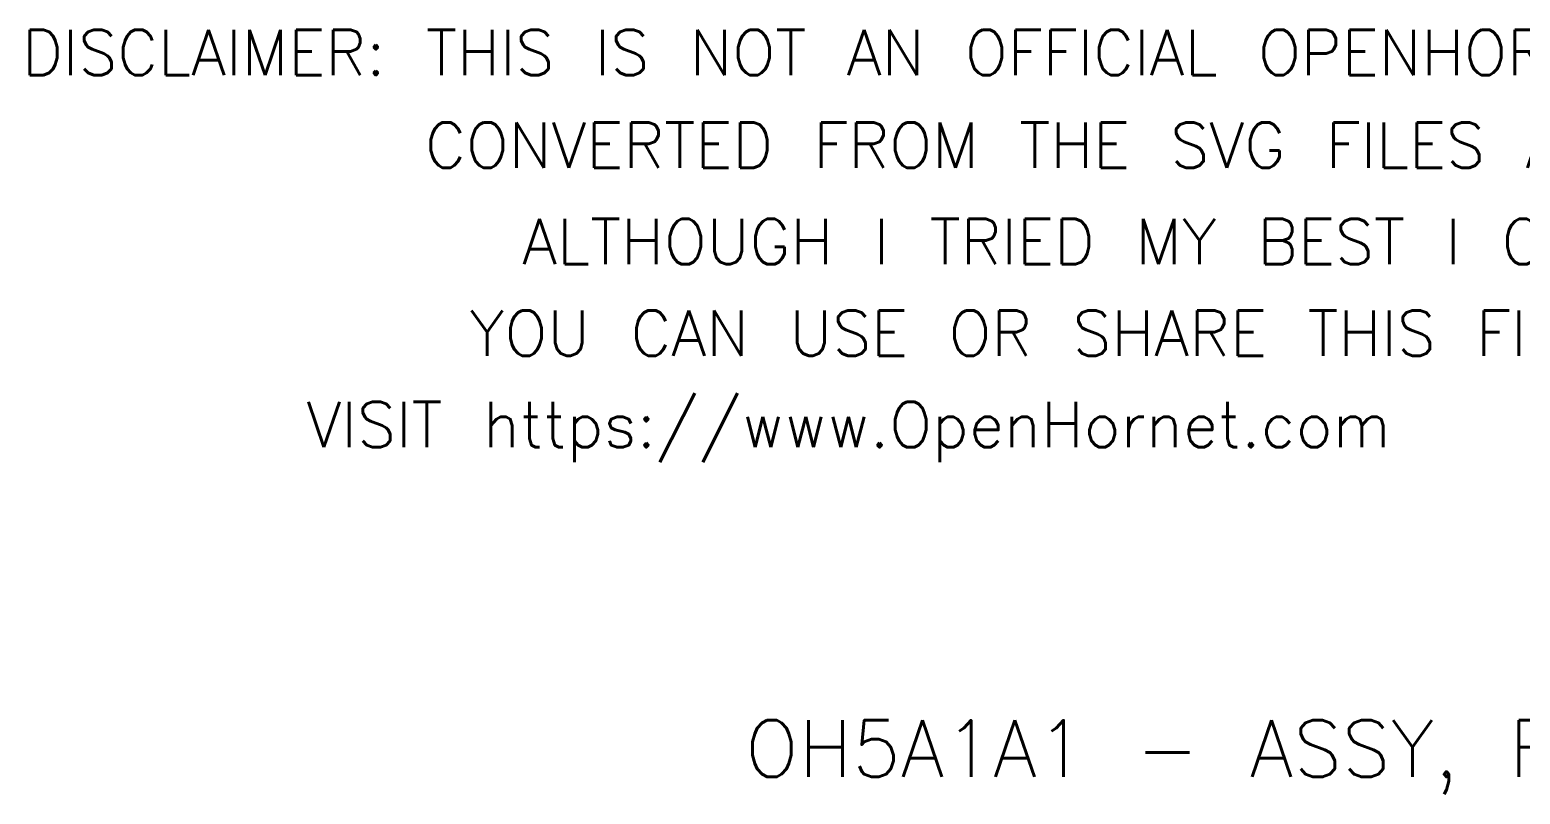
# Model space of a CAD drawing. Header units: inches. Extents: x 315 to 1225, y 14 to 674.
# Drawn here: x 438.1 to 696.8, y 209.4 to 342.2 of the extents above; entities that cross this region are included whole.
import ezdxf
from ezdxf.enums import TextEntityAlignment as Align

# ---------------------------------------------------------------- set-up
doc = ezdxf.new("R2010")
doc.units = ezdxf.units.IN
doc.header["$LTSCALE"] = 0.03937
doc.header["$MEASUREMENT"] = 0
doc.layers.add('Cockpit Plans', color=6, linetype='Continuous')
doc.styles.get("Standard").update_dxf_attribs({"font": 'txt.shx'})

msp = doc.modelspace()

# ---------------------------------------------------------------- texts
at = {"color": 0}
msp.add_text('OH5A1A1 - ASSY, RIGHT CONSOLE STRUCTURE', height=9.8425197, dxfattribs=at).set_placement((562.25504, 212.44437))
at = {"layer": 'Cockpit Plans', "color": 4, "linetype": 'ByBlock'}
for s, p in [('DISCLAIMER: THIS IS NOT AN OFFICIAL OPENHORNET DISTRIBUTION. ALL THE PARTS HAVE BEEN ', (700.86233, 334.28364)), ('CONVERTED FROM THE SVG FILES AND/OR EXPORTED FROM THE FUSION360 MODEL BY ME.', (760.74063, 318.21666)), ("ALTHOUGH I TRIED MY BEST I CAN'T GUARANTEE THAT THE PARTS ARE ERROR FREE, SO USE AT YOUR OWN RISK.", (840.60613, 301.44877)), ('YOU CAN USE OR SHARE THIS FILE UNDER THE TERMS OF THE OPENHORNET LICENSE DISTRIBUTION.', (793.18714, 285.56247)), ('VISIT https://www.OpenHornet.com', (580.22323, 269.69206))]:
    msp.add_text(s, height=7.8740157, dxfattribs=at).set_placement(p, align=Align.CENTER)

doc.saveas('drawing.dxf')
